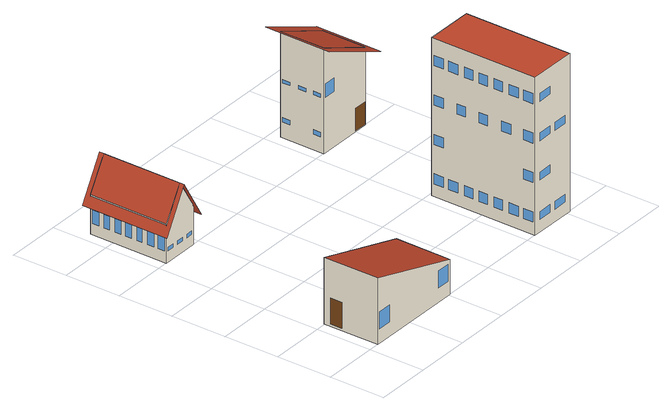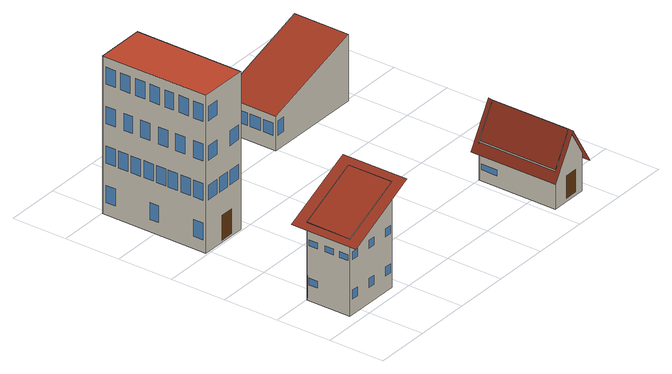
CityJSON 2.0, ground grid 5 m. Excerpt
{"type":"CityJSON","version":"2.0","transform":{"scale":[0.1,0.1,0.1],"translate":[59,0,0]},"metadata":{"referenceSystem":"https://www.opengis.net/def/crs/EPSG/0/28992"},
"CityObjects":{
"building1":{"type":"Building","attributes":{"roofType":"Shed","yearOfConstruction":1976,"function":"Residential","storeysAboveGround":1},"geometry":[{"type":"MultiSurface","lod":"3","boundaries":[[[0,1,2,3]],[[4,5,6,7]],[[3,2,5,4],[8,9,10,11],[12,13,14,15]],[[10,9,8,11]],[[14,13,12,15]],[[1,6,5,2],[16,17,18,19],[20,21,22,23],[24,25,26,27],[28,29,30,31]],[[18,17,16,19]],[[22,21,20,23]],[[26,25,24,27]],[[30,29,28,31]],[[1,0,7,6],[32,33,34,35]],[[34,33,32,35]],[[0,3,4,7],[36,37,38,39]],[[38,37,36,39]]],"semantics":{"surfaces":[{"type":"GroundSurface"},{"type":"RoofSurface"},{"type":"WallSurface"},{"type":"Window"},{"type":"Door"}],"values":[0,1,2,3,3,2,3,3,3,3,2,3,2,4]}}]},
"building2":{"type":"Building","attributes":{"roofType":"Gabled","yearOfConstruction":1974,"function":"Residential","storeysAboveGround":1},"geometry":[{"type":"MultiSurface","lod":"3","boundaries":[[[40,41,42,43]],[[44,45,46,47]],[[47,48,49,44]],[[43,42,48,47,46],[50,51,52,53],[54,55,56,57],[58,59,60,61]],[[52,51,50,53]],[[56,55,54,57]],[[60,59,58,61]],[[41,49,48,42],[62,63,64,65]],[[64,63,62,65]],[[41,40,45,44,49],[66,67,68,69]],[[68,67,66,69]],[[40,43,46,45],[70,71,72,73],[74,75,76,77],[78,79,80,81],[82,83,84,85],[86,87,88,89],[90,91,92,93],[94,95,96,97]],[[72,71,70,73]],[[76,75,74,77]],[[80,79,78,81]],[[84,83,82,85]],[[88,87,86,89]],[[92,91,90,93]],[[96,95,94,97]],[[98,99,100,101,44,49,48,47]],[[101,102,103,98,47,46,45,44]]],"semantics":{"surfaces":[{"type":"GroundSurface"},{"type":"RoofSurface"},{"type":"WallSurface"},{"type":"Window"},{"type":"Door"}],"values":[0,1,1,2,3,3,3,2,3,2,4,2,3,3,3,3,3,3,3,1,1]}}]},
"building3":{"type":"Building","attributes":{"roofType":"Flat","yearOfConstruction":1998,"function":"Residential","storeysAboveGround":4},"geometry":[{"type":"MultiSurface","lod":"3","boundaries":[[[104,105,106,107]],[[108,109,110,111]],[[106,108,111,107],[112,113,114,115],[116,117,118,119],[120,121,122,123],[124,125,126,127],[128,129,130,131],[132,133,134,135]],[[114,113,112,115]],[[118,117,116,119]],[[122,121,120,123]],[[126,125,124,127]],[[130,129,128,131]],[[134,133,132,135]],[[105,109,108,106],[136,137,138,139],[140,141,142,143],[144,145,146,147],[148,149,150,151],[152,153,154,155],[156,157,158,159],[160,161,162,163],[164,165,166,167],[168,169,170,171],[172,173,174,175],[176,177,178,179],[180,181,182,183],[184,185,186,187],[188,189,190,191],[192,193,194,195],[196,197,198,199],[200,201,202,203],[204,205,206,207],[208,209,210,211],[212,213,214,215],[216,217,218,219],[220,221,222,223],[224,225,226,227],[228,229,230,231]],[[138,137,136,139]],[[142,141,140,143]],[[146,145,144,147]],[[150,149,148,151]],[[154,153,152,155]],[[158,157,156,159]],[[162,161,160,163]],[[166,165,164,167]],[[170,169,168,171]],[[174,173,172,175]],[[178,177,176,179]],[[182,181,180,183]],[[186,185,184,187]],[[190,189,188,191]],[[194,193,192,195]],[[198,197,196,199]],[[202,201,200,203]],[[206,205,204,207]],[[210,209,208,211]],[[214,213,212,215]],[[218,217,216,219]],[[222,221,220,223]],[[226,225,224,227]],[[230,229,228,231]],[[104,110,109,105],[232,233,234,235],[236,237,238,239],[240,241,242,243],[244,245,246,247],[248,249,250,251],[252,253,254,255],[256,257,258,259]],[[234,233,232,235]],[[238,237,236,239]],[[242,241,240,243]],[[246,245,244,247]],[[250,249,248,251]],[[254,253,252,255]],[[258,257,256,259]],[[107,111,110,104],[260,261,262,263],[264,265,266,267],[268,269,270,271],[272,273,274,275],[276,277,278,279],[280,281,282,283],[284,285,286,287],[288,289,290,291],[292,293,294,295],[296,297,298,299],[300,301,302,303],[304,305,306,307],[308,309,310,311],[312,313,314,315],[316,317,318,319],[320,321,322,323],[324,325,326,327],[328,329,330,331],[332,333,334,335],[336,337,338,339],[340,341,342,343]],[[262,261,260,263]],[[266,265,264,267]],[[270,269,268,271]],[[274,273,272,275]],[[278,277,276,279]],[[282,281,280,283]],[[286,285,284,287]],[[290,289,288,291]],[[294,293,292,295]],[[298,297,296,299]],[[302,301,300,303]],[[306,305,304,307]],[[310,309,308,311]],[[314,313,312,315]],[[318,317,316,319]],[[322,321,320,323]],[[326,325,324,327]],[[330,329,328,331]],[[334,333,332,335]],[[338,337,336,339]],[[342,341,340,343]]],"semantics":{"surfaces":[{"type":"GroundSurface"},{"type":"RoofSurface"},{"type":"WallSurface"},{"type":"Window"},{"type":"Door"}],"values":[0,1,2,3,3,3,3,3,3,2,3,3,3,3,3,3,3,3,3,3,3,3,3,3,3,3,3,3,3,3,3,3,3,3,2,4,3,3,3,3,3,3,2,3,3,3,3,3,3,3,3,3,3,3,3,3,3,3,3,3,3,3,3,3]}}]},
"building4":{"type":"Building","attributes":{"roofType":"Shed","yearOfConstruction":1952,"function":"Industrial","storeysAboveGround":2},"geometry":[{"type":"MultiSurface","lod":"3","boundaries":[[[344,345,346,347]],[[348,349,350,351]],[[347,346,349,348],[352,353,354,355],[356,357,358,359]],[[354,353,352,355]],[[358,357,356,359]],[[345,350,349,346],[360,361,362,363],[364,365,366,367],[368,369,370,371],[372,373,374,375]],[[362,361,360,363]],[[366,365,364,367]],[[370,369,368,371]],[[374,373,372,375]],[[345,344,351,350],[376,377,378,379],[380,381,382,383],[384,385,386,387],[388,389,390,391],[392,393,394,395],[396,397,398,399]],[[378,377,376,379]],[[382,381,380,383]],[[386,385,384,387]],[[390,389,388,391]],[[394,393,392,395]],[[398,397,396,399]],[[344,347,348,351],[400,401,402,403],[404,405,406,407],[408,409,410,411],[412,413,414,415],[416,417,418,419]],[[402,401,400,403]],[[406,405,404,407]],[[410,409,408,411]],[[414,413,412,415]],[[418,417,416,419]],[[420,421,422,423],[351,350,349,348]]],"semantics":{"surfaces":[{"type":"GroundSurface"},{"type":"RoofSurface"},{"type":"WallSurface"},{"type":"Door"},{"type":"Window"}],"values":[0,1,2,3,4,2,4,4,4,4,2,4,4,4,4,4,4,2,4,4,4,4,4,1]}}]}
},
"vertices":[
[10,51,0],[102,51,0],[102,0,0],[10,0,0],[10,0,59],[102,0,31],[102,51,31],[10,51,59],[12,0,28],[25,0,28],[25,0,13],[12,0,13],[87,0,28],[99,0,28],[99,0,13],[87,0,13],[102,2,24],[102,12,24],[102,12,13],[102,2,13],[102,14,24],[102,24,24],[102,24,13],[102,14,13],[102,26,24],[102,36,24],[102,36,13],[102,26,13],[102,39,24],[102,48,24],[102,48,13],[102,39,13],[100,51,26],[93,51,26],[93,51,13],[100,51,13],[10,45,25],[10,34,25],[10,34,2],[10,45,2],
[10,272,0],[44,272,0],[44,200,0],[10,200,0],[27,272,63],[10,272,35],[10,200,35],[27,200,63],[44,200,35],[44,272,35],[12,200,13],[18,200,13],[18,200,10],[12,200,10],[24,200,13],[30,200,13],[30,200,10],[24,200,10],[36,200,13],[42,200,13],[42,200,10],[36,200,10],[44,202,15],[44,217,15],[44,217,10],[44,202,10],[30,272,23],[18,272,23],[18,272,3],[30,272,3],[10,270,22],[10,264,22],[10,264,10],[10,270,10],[10,259,22],[10,254,22],[10,254,10],[10,259,10],[10,249,22],[10,243,22],[10,243,10],[10,249,10],[10,239,22],[10,233,22],[10,233,10],[10,239,10],[10,228,22],[10,223,22],[10,223,10],[10,228,10],[10,218,22],[10,212,22],[10,212,10],[10,218,10],[10,208,22],[10,202,22],[10,202,10],[10,208,10],[27,196,63],[49,196,26],[49,276,26],[27,276,63],[5,276,26],[5,196,26],
[210,98,0],[254,98,0],[254,0,0],[210,0,0],[254,0,140],[254,98,140],[210,98,140],[210,0,140],[216,0,18],[229,0,18],[229,0,11],[216,0,11],[235,0,18],[248,0,18],[248,0,11],[235,0,11],[216,0,53],[229,0,53],[229,0,46],[216,0,46],[216,0,88],[229,0,88],[229,0,81],[216,0,81],[235,0,88],[248,0,88],[248,0,81],[235,0,81],[216,0,123],[229,0,123],[229,0,116],[216,0,116],[254,3,26],[254,12,26],[254,12,11],[254,3,11],[254,45,26],[254,53,26],[254,53,11],[254,45,11],[254,86,26],[254,95,26],[254,95,11],[254,86,11],[254,3,61],[254,12,61],[254,12,46],[254,3,46],[254,15,61],[254,24,61],[254,24,46],[254,15,46],[254,27,61],[254,36,61],[254,36,46],[254,27,46],[254,39,61],[254,48,61],[254,48,46],[254,39,46],[254,51,61],[254,60,61],[254,60,46],[254,51,46],[254,62,61],[254,71,61],[254,71,46],[254,62,46],[254,74,61],[254,83,61],[254,83,46],[254,74,46],[254,86,61],[254,95,61],[254,95,46],[254,86,46],[254,3,96],[254,12,96],[254,12,81],[254,3,81],[254,20,96],[254,28,96],[254,28,81],[254,20,81],[254,36,96],[254,45,96],[254,45,81],[254,36,81],[254,53,96],[254,62,96],[254,62,81],[254,53,81],[254,69,96],[254,78,96],[254,78,81],[254,69,81],[254,86,96],[254,95,96],[254,95,81],[254,86,81],[254,3,131],[254,12,131],[254,12,116],[254,3,116],[254,17,131],[254,26,131],[254,26,116],[254,17,116],[254,31,131],[254,40,131],[254,40,116],[254,31,116],[254,45,131],[254,54,131],[254,54,116],[254,45,116],[254,59,131],[254,67,131],[254,67,116],[254,59,116],[254,72,131],[254,81,131],[254,81,116],[254,72,116],[254,86,131],[254,95,131],[254,95,116],[254,86,116],[234,98,24],[222,98,24],[222,98,2],[234,98,2],[251,98,59],[240,98,59],[240,98,46],[251,98,46],[237,98,59],[227,98,59],[227,98,46],[237,98,46],[224,98,59],[213,98,59],[213,98,46],[224,98,46],[251,98,94],[240,98,94],[240,98,81],[251,98,81],[224,98,94],[213,98,94],[213,98,81],[224,98,81],[251,98,129],[240,98,129],[240,98,116],[251,98,116],[210,96,20],[210,87,20],[210,87,11],[210,96,11],[210,82,20],[210,73,20],[210,73,11],[210,82,11],[210,67,20],[210,59,20],[210,59,11],[210,67,11],[210,53,20],[210,45,20],[210,45,11],[210,53,11],[210,39,20],[210,31,20],[210,31,11],[210,39,11],[210,25,20],[210,16,20],[210,16,11],[210,25,11],[210,11,20],[210,2,20],[210,2,11],[210,11,11],[210,96,55],[210,87,55],[210,87,46],[210,96,46],[210,11,55],[210,2,55],[210,2,46],[210,11,46],[210,96,90],[210,87,90],[210,87,81],[210,96,81],[210,74,90],[210,66,90],[210,66,81],[210,74,81],[210,53,90],[210,45,90],[210,45,81],[210,53,81],[210,32,90],[210,23,90],[210,23,81],[210,32,81],[210,11,90],[210,2,90],[210,2,81],[210,11,81],[210,96,125],[210,87,125],[210,87,116],[210,96,116],[210,82,125],[210,73,125],[210,73,116],[210,82,116],[210,67,125],[210,59,125],[210,59,116],[210,67,116],[210,53,125],[210,45,125],[210,45,116],[210,53,116],[210,39,125],[210,31,125],[210,31,116],[210,39,116],[210,25,125],[210,16,125],[210,16,116],[210,25,116],[210,11,125],[210,2,125],[210,2,116],[210,11,116],
[210,241,0],[263,241,0],[263,200,0],[210,200,0],[210,200,94],[263,200,69],[263,241,69],[210,241,94],[250,200,21],[262,200,21],[262,200,1],[250,200,1],[212,200,61],[223,200,61],[223,200,49],[212,200,49],[263,202,20],[263,210,20],[263,210,14],[263,202,14],[263,202,54],[263,210,54],[263,210,49],[263,202,49],[263,217,54],[263,225,54],[263,225,49],[263,217,49],[263,231,54],[263,239,54],[263,239,49],[263,231,49],[260,241,22],[254,241,22],[254,241,14],[260,241,14],[239,241,22],[233,241,22],[233,241,14],[239,241,14],[218,241,22],[212,241,22],[212,241,14],[218,241,14],[260,241,56],[254,241,56],[254,241,49],[260,241,49],[239,241,56],[233,241,56],[233,241,49],[239,241,49],[218,241,56],[212,241,56],[212,241,49],[218,241,49],[210,239,18],[210,232,18],[210,232,14],[210,239,14],[210,210,18],[210,203,18],[210,203,14],[210,210,14],[210,239,52],[210,232,52],[210,232,49],[210,239,49],[210,224,52],[210,217,52],[210,217,49],[210,224,49],[210,210,52],[210,203,52],[210,203,49],[210,210,49],[269,190,66],[269,251,66],[204,251,97],[204,190,97]
]}
